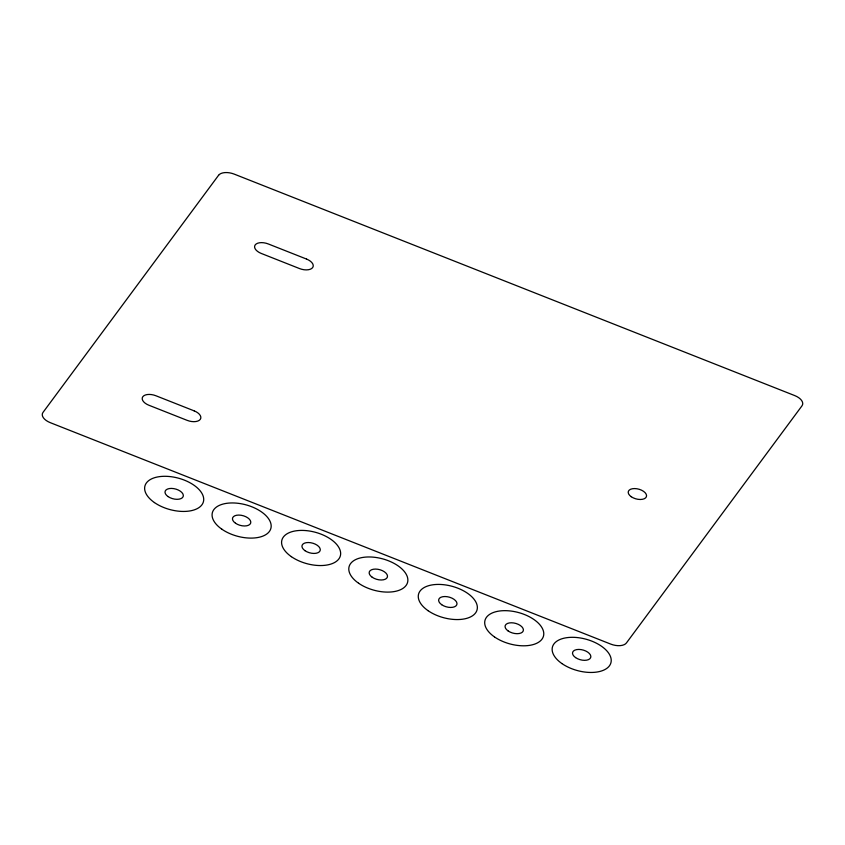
<?xml version="1.0" encoding="UTF-8"?>
<svg xmlns="http://www.w3.org/2000/svg" width="845" height="845" viewBox="0 0 845 845"><rect width="100%" height="100%" fill="white"/><g stroke="black" fill="none" stroke-linecap="round" stroke-linejoin="round"><path stroke-width="1.27" d="M218.57 175.285L43 412.423A12.538 6.739 15.1 0 0 50.267 422.658L610.734 644.101A12.538 6.739 15.1 0 0 626.43 642.95L802 405.811A12.538 6.739 15.1 0 0 794.733 395.587L234.266 174.133A12.538 6.739 15.1 0 0 218.57 175.285M306.566 259.077L268.277 243.951A10.446 5.619 15.1 0 0 255.19 244.913A10.446 5.619 15.1 0 0 261.253 253.437L299.542 268.573A10.446 5.619 15.1 0 0 312.629 267.611A10.446 5.619 15.1 0 0 306.566 259.077M194.181 410.871L155.892 395.745A10.446 5.619 15.1 0 0 142.816 396.706A10.446 5.619 15.1 0 0 148.868 405.23L187.157 420.356A10.446 5.619 15.1 0 0 200.244 419.395A10.446 5.619 15.1 0 0 194.181 410.871M154.413 502.553A30.283 16.266 15.1 0 0 203.075 502.764A30.283 16.266 15.1 0 0 165.029 476.295A30.283 16.266 15.1 0 0 154.413 502.553M168.039 496.564A9.401 5.049 15.1 0 0 183.143 496.628A9.401 5.049 15.1 0 0 171.334 488.41A9.401 5.049 15.1 0 0 168.039 496.564M291.367 556.665A30.283 16.266 15.1 0 0 340.017 556.866A30.283 16.266 15.1 0 0 301.971 530.406A30.283 16.266 15.1 0 0 291.367 556.665M304.982 550.676A9.401 5.049 15.1 0 0 320.097 550.739A9.401 5.049 15.1 0 0 308.277 542.522A9.401 5.049 15.1 0 0 304.982 550.676M235.501 523.224A9.401 5.049 15.1 0 0 250.606 523.287A9.401 5.049 15.1 0 0 238.797 515.07A9.401 5.049 15.1 0 0 235.501 523.224M221.876 529.213A30.283 16.266 15.1 0 0 270.537 529.414A30.283 16.266 15.1 0 0 232.491 502.944A30.283 16.266 15.1 0 0 221.876 529.213M358.576 583.219A30.283 16.266 15.1 0 0 407.227 583.43A30.283 16.266 15.1 0 0 369.191 556.961A30.283 16.266 15.1 0 0 358.576 583.219M372.191 577.23A9.401 5.049 15.1 0 0 387.306 577.293A9.401 5.049 15.1 0 0 375.486 569.076A9.401 5.049 15.1 0 0 372.191 577.23M441.681 604.693A9.401 5.049 15.1 0 0 456.796 604.756A9.401 5.049 15.1 0 0 444.977 596.528A9.401 5.049 15.1 0 0 441.681 604.693M428.066 610.681A30.283 16.266 15.1 0 0 476.717 610.882A30.283 16.266 15.1 0 0 438.671 584.413A30.283 16.266 15.1 0 0 428.066 610.681M494.483 636.919A30.283 16.266 15.1 0 0 543.134 637.13A30.283 16.266 15.1 0 0 505.099 610.66A30.283 16.266 15.1 0 0 494.483 636.919M508.099 630.93A9.401 5.049 15.1 0 0 523.213 630.993A9.401 5.049 15.1 0 0 511.394 622.776A9.401 5.049 15.1 0 0 508.099 630.93M575.551 657.579A9.401 5.049 15.1 0 0 590.655 657.642A9.401 5.049 15.1 0 0 578.846 649.425A9.401 5.049 15.1 0 0 575.551 657.579M561.925 663.568A30.283 16.266 15.1 0 0 610.586 663.779A30.283 16.266 15.1 0 0 572.54 637.31A30.283 16.266 15.1 0 0 561.925 663.568M631.247 496.723A9.401 5.049 15.1 0 0 646.362 496.786A9.401 5.049 15.1 0 0 634.542 488.568A9.401 5.049 15.1 0 0 631.247 496.723"/></g></svg>
